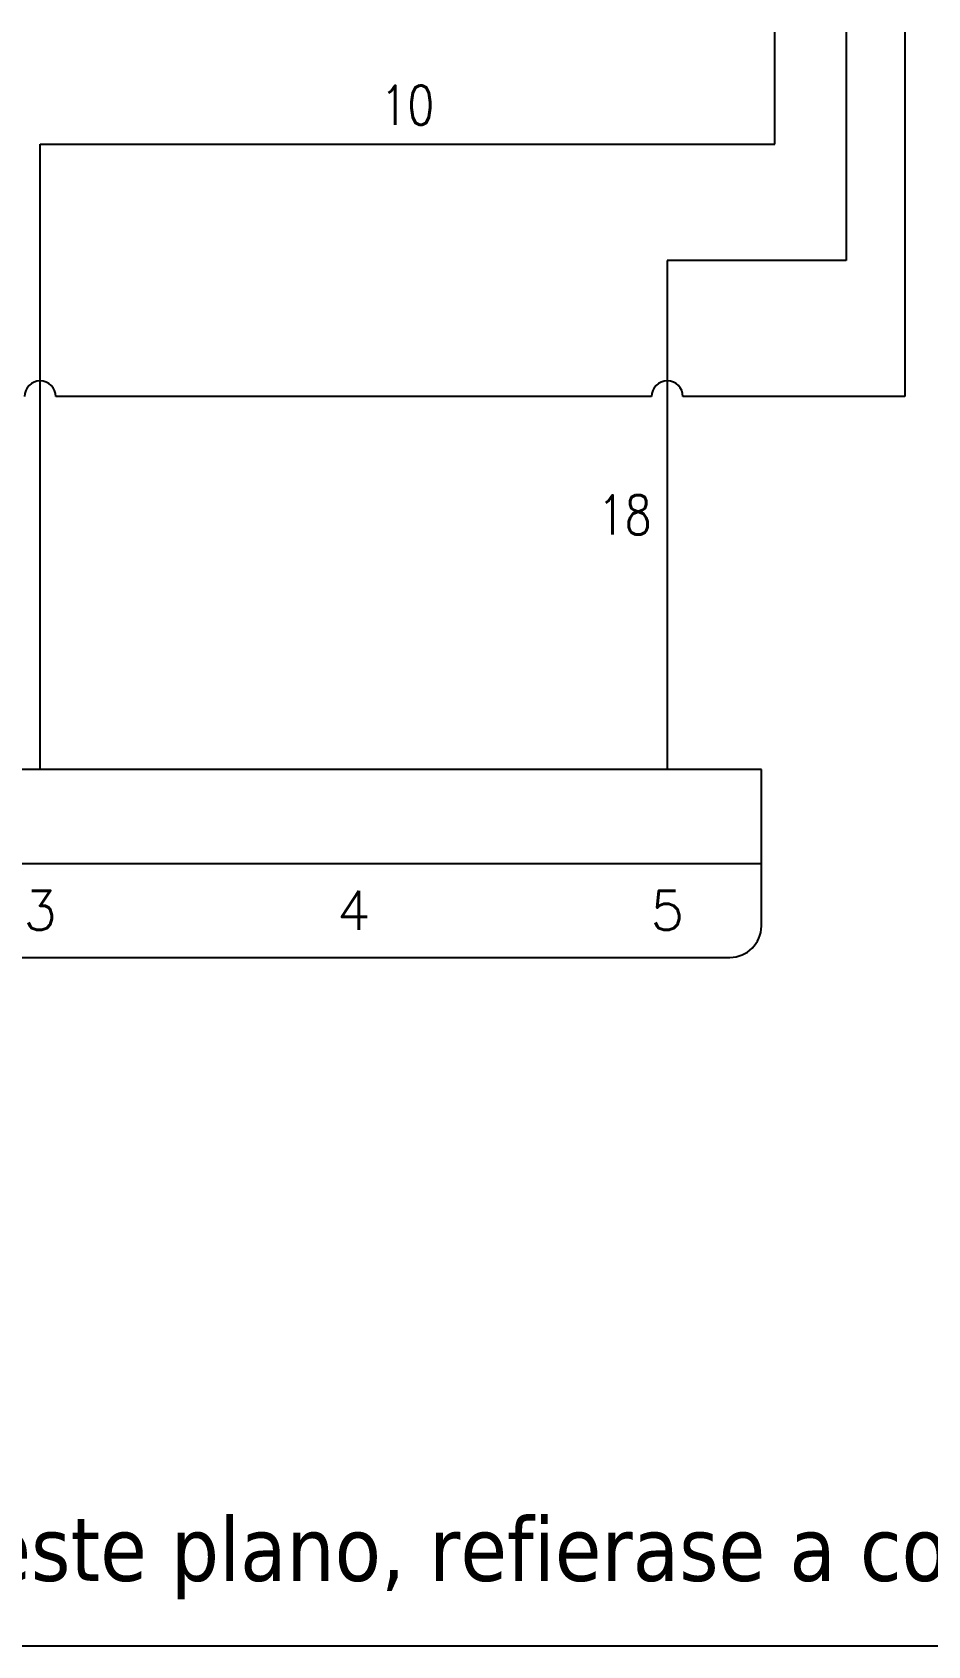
# Model space of a CAD drawing. Header units: millimetres. Extents: x 132.2 to 153, y 110.3 to 126.5.
# Drawn here: x 136.37 to 139.23, y 110.34 to 115.48 of the extents above; entities that cross this region are included whole.
import ezdxf
from ezdxf.enums import TextEntityAlignment as Align

# ---------------------------------------------------------------- set-up
doc = ezdxf.new("R2010")
doc.units = ezdxf.units.MM
for name, color, linetype in [('MISC', 7, 'Continuous'), ('SYMS', 7, 'Continuous'), ('WIRES', 7, 'Continuous')]:
    doc.layers.add(name, color=color, linetype=linetype)
doc.layers.add('TERMS', color=7, linetype='Continuous', true_color=0x000000)
doc.layers.add('WIRENO', color=7, linetype='Continuous', true_color=0x000000)
doc.styles.get("Standard").update_dxf_attribs({"font": 'tahoma.ttf'})
doc.styles.add('WD', font='romans.shx')

# ---------------------------------------------------------------- blocks, each defined once
blk = doc.blocks.new('VCN1_1PJ_17CD')
at = {"layer": 'SYMS'}
for p, q in [((4.3, 0.3), (-0.3, 0.3)), ((4.3, -0.2), (4.3, 0.3)), ((-0.3, 0), (4.3, 0)), ((-0.2, -0.3), (4.2, -0.3))]:
    blk.add_line(p, q, dxfattribs=at)
blk.add_arc((4.2, -0.2), 0.1, 270, 0, dxfattribs=at)
at = {"style": 'WD', "flags": 1}
blk.add_attdef('WD_JUMPERS', (0, 0), '', height=0.01, dxfattribs=at)
at = {"layer": 'SYMS', "linetype": 'Continuous', "style": 'WD', "flags": 8}
for tag, p in [('TERMDESC01J', (-0.05, 0.4)), ('TERMDESC02J', (0.95, 0.4)), ('TERMDESC03J', (1.95, 0.4)), ('TERMDESC04J', (2.95, 0.4)), ('TERMDESC05J', (3.95, 0.4))]:
    blk.add_attdef(tag, p, '', height=0.1, rotation=90, dxfattribs=at)
for tag, p in [('X2WIRE01J', (0.05, 0.4)), ('X2WIRE02J', (1.05, 0.4)), ('X2WIRE03J', (2.05, 0.4)), ('X2WIRE04J', (3.05, 0.4)), ('X2WIRE05J', (4.05, 0.4))]:
    blk.add_attdef(tag, text='', height=0.1, rotation=90, dxfattribs=at).set_placement(p, align=Align.TOP_LEFT)
at = {"layer": 'SYMS', "style": 'WD', "width": 0.7}
for tag, p in [('INST', (-0.3812, 0.8123)), ('LOC', (-0.3812, 0.6427)), ('DESC1', (-0.375, 0.4687)), ('DESC2', (-0.375, 0.2875)), ('DESC3', (-0.375, 0.1125)), ('XREF', (-0.375, -0.2375))]:
    blk.add_attdef(tag, text='', height=0.125, dxfattribs=at).set_placement(p, align=Align.RIGHT)
at = {"layer": 'SYMS', "style": 'WD'}
for tag, p, flags in [('ACE_FLAG', (-0.2071, 0.4342), 9), ('FAMILY', (-0.1942, 0.4074), 9), ('X2TERM01J', (0, 0.3), 1), ('X2TERM02J', (1, 0.3), 1), ('X2TERM03J', (2, 0.3), 1), ('X2TERM04J', (3, 0.3), 1), ('X2TERM05J', (4, 0.3), 1), ('WDBLKNAM', (0.175, 0.125), 9), ('GENDER', (0.1093, 0.0795), 9), ('X1LINK', (4.375, 0), 1), ('X8TERM01P', (0, -0.3), 1), ('X8TERM02P', (1, -0.3), 1), ('X8TERM03P', (2, -0.3), 1), ('X8TERM04P', (3, -0.3), 1), ('X8TERM05P', (4, -0.3), 1)]:
    blk.add_attdef(tag, p, '', height=0.01, dxfattribs=dict(at, flags=flags))
at = {"layer": 'SYMS', "linetype": 'Continuous', "style": 'WD', "flags": 9}
for tag, p in [('CAT', (-0.1692, 0.3632)), ('ASSYCODE', (-0.1875, 0.3125)), ('MFG', (-0.1711, 0.3438))]:
    blk.add_attdef(tag, text='', height=0.01, dxfattribs=at).set_placement(p, align=Align.CENTER)
at = {"layer": 'SYMS', "color": 7, "style": 'WD'}
for tag, p in [('X2_TINY_DOT_DONT_REMOVE_01J', (0, 0.3)), ('X2_TINY_DOT_DONT_REMOVE_02J', (1, 0.3)), ('X2_TINY_DOT_DONT_REMOVE_03J', (2, 0.3)), ('X2_TINY_DOT_DONT_REMOVE_04J', (3, 0.3)), ('X2_TINY_DOT_DONT_REMOVE_05J', (4, 0.3)), ('X8_TINY_DOT_DONT_REMOVE_01P', (0, -0.3)), ('X8_TINY_DOT_DONT_REMOVE_02P', (1, -0.3)), ('X8_TINY_DOT_DONT_REMOVE_03P', (2, -0.3)), ('X8_TINY_DOT_DONT_REMOVE_04P', (3, -0.3)), ('X8_TINY_DOT_DONT_REMOVE_05P', (4, -0.3))]:
    blk.add_attdef(tag, p, '', height=0.0001, dxfattribs=at)
at = {"layer": 'SYMS', "linetype": 'Continuous', "style": 'WD'}
for tag, flags, p in [('TERM01J', 9, (0, 0.15)), ('TERM02J', 9, (1, 0.15)), ('TERM03J', 9, (2, 0.15)), ('TERM04J', 9, (3, 0.15)), ('TERM05J', 9, (4, 0.15)), ('TERM01P', 8, (0, -0.15)), ('TERM02P', 8, (1, -0.15)), ('TERM03P', 8, (2, -0.15)), ('TERM04P', 8, (3, -0.15)), ('TERM05P', 8, (4, -0.15))]:
    blk.add_attdef(tag, text='', height=0.125, dxfattribs=dict(at, flags=flags)).set_placement(p, align=Align.MIDDLE_CENTER)
at = {"layer": 'SYMS', "style": 'WD'}
blk.add_attdef('TAG1', text='', height=0.125, dxfattribs=at).set_placement((-0.375, -0.0625), align=Align.RIGHT)
at = {"layer": 'SYMS', "linetype": 'Continuous', "style": 'WD', "flags": 8}
for tag, p in [('TERMDESC01P', (-0.05, -0.4)), ('TERMDESC02P', (0.95, -0.4)), ('TERMDESC03P', (1.95, -0.4)), ('TERMDESC04P', (2.95, -0.4)), ('TERMDESC05P', (3.95, -0.4))]:
    blk.add_attdef(tag, text='', height=0.1, rotation=90, dxfattribs=at).set_placement(p, align=Align.RIGHT)
for tag, p in [('X8WIRE01P', (0.05, -0.4)), ('X8WIRE02P', (1.05, -0.4)), ('X8WIRE03P', (2.05, -0.4)), ('X8WIRE04P', (3.05, -0.4)), ('X8WIRE05P', (4.05, -0.4))]:
    blk.add_attdef(tag, text='', height=0.1, rotation=90, dxfattribs=at).set_placement(p, align=Align.TOP_RIGHT)
blk = doc.blocks.new('WD_WNH')
at = {"linetype": 'Continuous', "style": 'WD', "width": 0.8}
blk.add_attdef('WIRENO', text='', height=0.125, dxfattribs=at).set_placement((0, 0.0625), align=Align.CENTER)
at = {"style": 'WD', "flags": 1}
for tag, p in [('W01USER', (0, 0.0781)), ('W02USER', (0, 0.0703)), ('W03USER', (0, 0.0625)), ('W04USER', (0, 0.0547)), ('W05USER', (0, 0.0469)), ('W06USER', (0, 0.0391)), ('W07USER', (0, 0.0312)), ('W08USER', (0, 0.0234)), ('W09USER', (0, 0.0156)), ('W10USER', (0, 0.0078))]:
    blk.add_attdef(tag, text='', height=0.005, dxfattribs=at).set_placement(p, align=Align.CENTER)
blk = doc.blocks.new('WD_WNV')
at = {"linetype": 'Continuous', "style": 'WD', "width": 0.8}
blk.add_attdef('WIRENO', text='', height=0.125, dxfattribs=at).set_placement((-0.05, 0), align=Align.MIDDLE_RIGHT)
at = {"style": 'WD', "flags": 1}
for tag, p in [('W01USER', (-0.0625, 0.0938)), ('W02USER', (-0.0625, 0.0859)), ('W03USER', (-0.0625, 0.0781)), ('W04USER', (-0.0625, 0.0703)), ('W05USER', (-0.0625, 0.0625)), ('W06USER', (-0.0625, 0.0547)), ('W07USER', (-0.0625, 0.0469)), ('W08USER', (-0.0625, 0.0391)), ('W09USER', (-0.0625, 0.0312)), ('W10USER', (-0.0625, 0.0234))]:
    blk.add_attdef(tag, text='', height=0.005, dxfattribs=at).set_placement(p, align=Align.CENTER)

msp = doc.modelspace()

# ---------------------------------------------------------------- linework, layer by layer
at = {"color": 7, "linetype": 'Continuous'}
msp.add_line((132.2373, 110.3362), (152.9873, 110.3362), dxfattribs=at)
at = {"layer": 'WIRES'}
for p, q in [((138.7424, 115.1272), (138.7424, 115.4846)), ((138.9699, 115.4846), (138.9699, 114.7567)), ((139.1578, 115.4846), (139.1578, 114.3219)), ((136.3997, 113.1326), (136.3997, 115.1272)), ((136.3997, 115.1272), (138.7424, 115.1272)), ((138.9699, 114.7567), (138.3997, 114.7567)), ((138.3997, 114.7567), (138.3997, 113.1326)), ((138.3497, 114.3219), (136.4497, 114.3219)), ((139.1578, 114.3219), (138.4497, 114.3219))]:
    msp.add_line(p, q, dxfattribs=at)
for centre in [(136.3997, 114.3219), (138.3997, 114.3219)]:
    msp.add_arc(centre, 0.05, 0, 180, dxfattribs=at)

# ---------------------------------------------------------------- block references
ref = msp.add_blockref('VCN1_1PJ_17CD', (134.3997, 112.8326))
ref.add_attrib('X8_TINY_DOT_DONT_REMOVE_03P', '.', (136.3997, 112.5326), dxfattribs={"layer": 'MISC', "color": 7, "height": 0.0001, "style": 'WD'})
ref.add_attrib('X2_TINY_DOT_DONT_REMOVE_03J', '.', (136.3997, 113.1326), dxfattribs={"layer": 'MISC', "color": 7, "height": 0.0001, "style": 'WD'})
ref.add_attrib('TERM03P', '3', dxfattribs={"layer": 'TERMS', "linetype": 'Continuous', "height": 0.125, "style": 'WD', "flags": 8}).set_placement((136.3997, 112.6826), align=Align.MIDDLE_CENTER)
ref.add_attrib('X8_TINY_DOT_DONT_REMOVE_04P', '.', (137.3997, 112.5326), dxfattribs={"layer": 'MISC', "color": 7, "height": 0.0001, "style": 'WD'})
ref.add_attrib('X2_TINY_DOT_DONT_REMOVE_04J', '.', (137.3997, 113.1326), dxfattribs={"layer": 'MISC', "color": 7, "height": 0.0001, "style": 'WD'})
ref.add_attrib('TERM04P', '4', dxfattribs={"layer": 'TERMS', "linetype": 'Continuous', "height": 0.125, "style": 'WD', "flags": 8}).set_placement((137.3997, 112.6826), align=Align.MIDDLE_CENTER)
ref.add_attrib('X8_TINY_DOT_DONT_REMOVE_05P', '.', (138.3997, 112.5326), dxfattribs={"layer": 'MISC', "color": 7, "height": 0.0001, "style": 'WD'})
ref.add_attrib('X2_TINY_DOT_DONT_REMOVE_05J', '.', (138.3997, 113.1326), dxfattribs={"layer": 'MISC', "color": 7, "height": 0.0001, "style": 'WD'})
ref.add_attrib('TERM05P', '5', dxfattribs={"layer": 'TERMS', "linetype": 'Continuous', "height": 0.125, "style": 'WD', "flags": 8}).set_placement((138.3997, 112.6826), align=Align.MIDDLE_CENTER)
at = {"layer": 'WIRENO'}
ref = msp.add_blockref('WD_WNH', (137.571, 115.1272), dxfattribs=at)
ref.add_attrib('WIRENO', '10', dxfattribs={"linetype": 'Continuous', "height": 0.125, "style": 'WD', "width": 0.8}).set_placement((137.571, 115.1897), align=Align.CENTER)
ref = msp.add_blockref('WD_WNV', (138.3997, 113.9446), dxfattribs=at)
ref.add_attrib('WIRENO', '18', dxfattribs={"linetype": 'Continuous', "height": 0.125, "style": 'WD', "width": 0.8}).set_placement((138.3497, 113.9446), align=Align.MIDDLE_RIGHT)

# ---------------------------------------------------------------- texts
at = {"insert": (132.2915, 110.748), "char_height": 0.204964, "attachment_point": 1}
msp.add_mtext_dynamic_manual_height_columns('Conexiones no mencionadas en este plano, refierase a conexiones electronicas.', width=9.915105, gutter_width=12.3472, heights=[0], dxfattribs=at)

doc.saveas('drawing.dxf')
